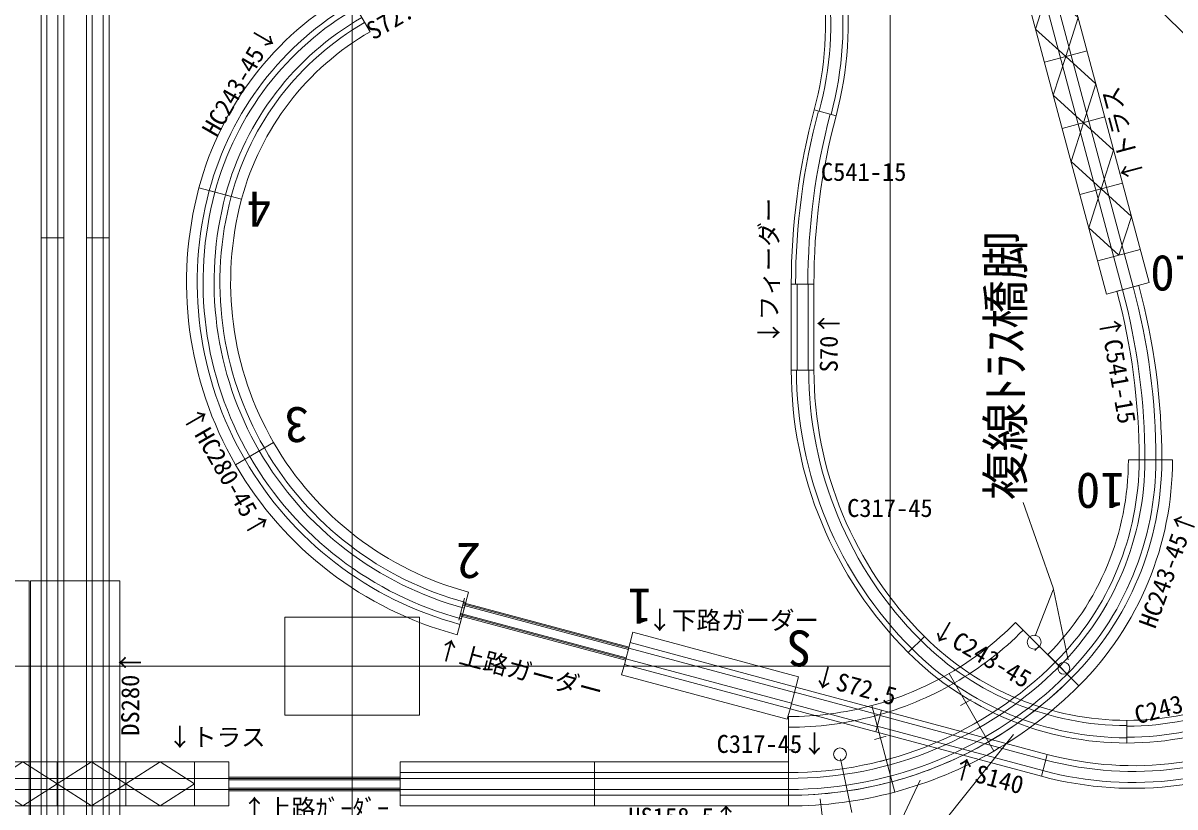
# Model space of a CAD drawing. Units: millimetres, scale not verified. Extents: x -18812 to 36437, y -7239 to 15759.
# Drawn here: x 3951 to 4891, y -941 to -301 of the extents above; entities that cross this region are included whole.
import ezdxf
from ezdxf.enums import TextEntityAlignment as Align

# ---------------------------------------------------------------- set-up
doc = ezdxf.new("R2010")
doc.units = ezdxf.units.MM
doc.header["$LTSCALE"] = 8
for name, color, linetype, lineweight in [('0-0', 7, 'Continuous', 9), ('0-2', 7, 'Continuous', 9), ('0-7', 4, 'Continuous', 9), ('0-A', 7, 'Continuous', 9)]:
    doc.layers.add(name, color=color, linetype=linetype, lineweight=lineweight)
doc.styles.add('ＭＳ ゴシック', font='')
doc.styles.get('ＭＳ ゴシック').set_extended_font_data('MS Gothic')

msp = doc.modelspace()

# ---------------------------------------------------------------- linework, layer by layer
at = {"layer": '0-0', "color": 2}
for p, q in [((3970.208, -196.478), (3970.208, -476.478)), ((3979.208, -196.478), (3979.208, -476.478)), ((4016.208, -196.478), (4016.208, -476.478)), ((3970.208, -476.478), (3970.208, -756.478)), ((3979.208, -476.478), (3979.208, -756.478)), ((4016.208, -476.478), (4016.208, -756.478)), ((3970.208, -756.478), (3970.208, -1036.478)), ((3979.208, -756.478), (3979.208, -1036.478)), ((4007.208, -756.478), (4007.208, -1036.478)), ((4016.208, -756.478), (4016.208, -1036.478))]:
    msp.add_line(p, q, dxfattribs=at)
at = {"layer": '0-0'}
for p, q in [((3983.958, -196.478), (3983.958, -476.478)), ((4002.458, -196.478), (4002.458, -476.478)), ((4020.958, -196.478), (4020.958, -476.478)), ((3983.958, -476.478), (3965.458, -476.478)), ((3965.458, -476.478), (3965.458, -756.478)), ((3983.958, -476.478), (3983.958, -756.478)), ((4020.958, -476.478), (4002.458, -476.478)), ((4002.458, -476.478), (4002.458, -756.478)), ((4020.958, -476.478), (4002.458, -476.478)), ((4020.958, -476.478), (4020.958, -756.478)), ((4029.708, -756.478), (3956.708, -756.478)), ((3983.958, -756.478), (3965.458, -756.478)), ((3965.458, -756.478), (3965.458, -1036.478)), ((3983.958, -756.478), (3983.958, -1036.478)), ((4020.958, -756.478), (4002.458, -756.478)), ((4002.458, -756.478), (4002.458, -1036.478)), ((4020.958, -756.478), (4020.958, -1036.478))]:
    msp.add_line(p, q, dxfattribs=at)
at = {"layer": '0-0', "color": 3}
for p, q in [((3956.708, -756.478), (3956.708, -1036.478)), ((4029.708, -756.478), (4029.708, -1036.478))]:
    msp.add_line(p, q, dxfattribs=at)
at = {"layer": '0-0', "color": 2}
msp.add_lwpolyline([(4007.208, 83.522), (4007.208, -196.478), (4007.208, -476.478), (4007.208, -756.478)], dxfattribs=at)
at = {"layer": '0-0'}
msp.add_lwpolyline([(3983.958, -196.478), (3965.458, -196.478), (3965.458, -476.478)], dxfattribs=at)
at = {"layer": '0-2', "color": 4}
for p, q in [((4869.987, -512.992), (4797.517, -242.533)), ((4784.485, -332.988), (4819.258, -323.67)), ((4798.979, -387.08), (4833.752, -377.762)), ((4813.472, -441.171), (4848.246, -431.854)), ((4827.966, -495.263), (4862.74, -485.946)), ((4444.879, -812.521), (4309.649, -776.286)), ((4445.396, -810.589), (4310.167, -774.354)), ((4442.549, -821.214), (4307.32, -784.979)), ((4443.067, -819.282), (4307.837, -783.047)), ((4448.632, -798.515), (4446.367, -806.967)), ((4448.632, -798.515), (4583.861, -834.749)), ((4760.97, -790.608), (4812.589, -842.226)), ((4780.239, -809.876), (4776.703, -813.412)), ((4441.579, -824.836), (4439.314, -833.288)), ((4793.32, -822.958), (4789.785, -826.493)), ((4574.544, -869.523), (4439.314, -833.288)), ((4583.861, -834.749), (4581.596, -843.201)), ((4706.708, -832.244), (4743.208, -895.464)), ((4743.208, -895.464), (4706.708, -832.244)), ((4720.333, -855.844), (4724.663, -853.344)), ((4576.808, -861.071), (4574.544, -869.523)), ((4643.519, -858.418), (4662.412, -928.931)), ((4662.412, -928.931), (4643.519, -858.418)), ((4720.333, -855.844), (4716.003, -858.344)), ((4575.708, -940.346), (4575.708, -867.346)), ((4729.583, -871.865), (4725.253, -874.365)), ((4729.583, -871.865), (4733.913, -869.365)), ((4650.572, -884.74), (4655.401, -883.446)), ((4650.572, -884.74), (4645.742, -886.034)), ((4575.708, -894.596), (4580.708, -894.596)), ((4655.36, -902.609), (4650.53, -903.903)), ((4655.36, -902.609), (4660.189, -901.315)), ((3978.708, -904.346), (3978.708, -940.346)), ((4034.708, -904.346), (4034.708, -940.346)), ((4090.708, -904.346), (4090.708, -940.346)), ((4118.708, -940.346), (4118.708, -904.346)), ((4258.708, -940.346), (4258.708, -904.346)), ((4118.708, -916.846), (4258.708, -916.846)), ((4118.708, -918.846), (4258.708, -918.846)), ((4575.708, -913.096), (4580.708, -913.096)), ((4118.708, -925.846), (4258.708, -925.846)), ((4118.708, -927.846), (4258.708, -927.846)), ((3838.708, -940.346), (4118.708, -940.346))]:
    msp.add_line(p, q, dxfattribs=at)
at = {"layer": '0-2', "color": 2}
for p, q in [((4848.253, -518.815), (4775.784, -248.356)), ((4856.947, -516.486), (4784.477, -246.027)), ((4582.58, -584.35), (4582.58, -514.35)), ((4591.58, -584.35), (4591.58, -514.35)), ((4445.137, -811.555), (4309.908, -775.32)), ((4442.808, -820.248), (4307.578, -784.013)), ((4445.137, -811.555), (4580.367, -847.789)), ((4442.808, -820.248), (4578.038, -856.483)), ((4580.497, -847.306), (4650.526, -866.071)), ((4577.908, -856.966), (4647.938, -875.73)), ((4650.397, -866.554), (4785.626, -902.788)), ((4648.067, -875.247), (4783.297, -911.482)), ((3838.708, -917.846), (4118.708, -917.846)), ((4118.708, -917.846), (4258.708, -917.846)), ((4258.708, -917.846), (4417.208, -917.846)), ((4417.208, -917.846), (4575.708, -917.846)), ((3838.708, -926.846), (4118.708, -926.846)), ((4118.708, -926.846), (4258.708, -926.846)), ((4258.708, -926.846), (4417.208, -926.846)), ((4417.208, -926.846), (4575.708, -926.846))]:
    msp.add_line(p, q, dxfattribs=at)
at = {"layer": '0-2'}
for p, q in [((4954.621, -366.084), (4855.626, -267.089)), ((4233.967, -308.224), (4215.967, -277.047)), ((4596.58, -371.935), (4614.449, -376.723)), ((4596.58, -371.935), (4614.449, -376.723)), ((4129.133, -444.845), (4094.36, -435.528)), ((4129.133, -444.845), (4094.36, -435.528)), ((4102.812, -437.792), (4120.681, -442.58)), ((4577.83, -514.35), (4596.33, -514.35)), ((4577.83, -584.35), (4577.83, -514.35)), ((4577.83, -514.35), (4596.33, -514.35)), ((4596.33, -514.35), (4577.83, -514.351)), ((4577.83, -514.35), (4596.33, -514.35)), ((4596.33, -584.35), (4596.33, -514.35)), ((4843.665, -520.045), (4861.535, -515.256)), ((4843.665, -520.045), (4861.535, -515.256)), ((4577.83, -584.35), (4596.33, -584.35)), ((4596.33, -584.35), (4577.83, -584.35)), ((4596.33, -584.35), (4577.83, -584.35)), ((4596.33, -584.35), (4577.83, -584.35)), ((4577.83, -584.35), (4596.33, -584.35)), ((4155.307, -643.656), (4124.13, -661.656)), ((4155.307, -643.656), (4124.13, -661.656)), ((4853.034, -657.672), (4889.034, -657.672)), ((4853.034, -657.672), (4889.034, -657.672)), ((4880.284, -657.672), (4861.784, -657.672)), ((4314.395, -765.728), (4305.078, -800.501)), ((4306.349, -788.602), (4311.137, -770.732)), ((4307.342, -792.049), (4312.131, -774.18)), ((4441.579, -824.836), (4446.367, -806.967)), ((4441.579, -824.836), (4446.367, -806.967)), ((4441.579, -824.836), (4446.367, -806.967)), ((4446.367, -806.967), (4441.579, -824.836)), ((4446.367, -806.967), (4581.596, -843.201)), ((4686.468, -801.962), (4673.386, -815.044)), ((4787.133, -816.771), (4812.589, -842.226)), ((4787.133, -816.771), (4812.589, -842.226)), ((4441.579, -824.836), (4576.808, -861.071)), ((4576.808, -861.071), (4581.596, -843.201)), ((4576.808, -861.071), (4581.596, -843.201)), ((4576.808, -861.071), (4581.596, -843.201)), ((4576.808, -861.071), (4581.596, -843.201)), ((4581.596, -843.201), (4576.808, -861.071)), ((4651.626, -861.966), (4581.596, -843.201)), ((4646.838, -879.835), (4576.808, -861.071)), ((4651.626, -861.966), (4646.838, -879.835)), ((4851.753, -870.426), (4851.754, -888.926)), ((4851.754, -870.426), (4851.754, -888.926)), ((4646.838, -879.835), (4782.068, -916.07)), ((4786.856, -898.2), (4782.068, -916.07)), ((4786.856, -898.2), (4782.068, -916.07)), ((4786.856, -898.2), (4782.068, -916.07)), ((4786.856, -898.2), (4782.068, -916.07)), ((4258.708, -904.346), (4258.708, -940.346)), ((4258.708, -904.346), (4258.708, -940.346)), ((4258.708, -940.346), (4258.708, -904.347)), ((4417.208, -904.346), (4417.208, -940.346)), ((4575.708, -904.346), (4575.708, -940.346)), ((4575.708, -904.346), (4575.708, -940.346)), ((4575.708, -904.346), (4575.708, -940.346)), ((4575.708, -904.346), (4575.708, -940.346)), ((4575.708, -904.346), (4575.708, -940.346)), ((4575.708, -904.346), (4575.708, -940.346)), ((4575.708, -904.346), (4575.708, -940.346)), ((4575.708, -904.346), (4575.708, -940.346)), ((4575.708, -904.346), (4575.708, -940.346)), ((4118.708, -913.096), (4118.708, -931.596)), ((4118.708, -913.096), (4118.708, -931.596)), ((4258.708, -913.096), (4258.708, -931.596)), ((4258.708, -913.096), (4417.208, -913.096)), ((4258.708, -913.096), (4258.708, -931.596)), ((4258.708, -931.596), (4258.708, -913.096)), ((4258.708, -913.096), (4258.708, -931.596)), ((4417.208, -913.096), (4575.708, -913.096)), ((4258.708, -931.596), (4417.208, -931.596)), ((4417.208, -931.596), (4575.708, -931.596))]:
    msp.add_line(p, q, dxfattribs=at)
at = {"layer": '0-2', "color": 3}
for p, q in [((4776.929, -801.439), (4791.679, -763.745)), ((4618.108, -901.884), (4627.187, -945.678)), ((4258.708, -904.346), (4417.208, -904.346)), ((4417.208, -904.346), (4575.708, -904.346)), ((4258.708, -940.346), (4417.208, -940.346)), ((4417.208, -940.346), (4575.708, -940.346))]:
    msp.add_line(p, q, dxfattribs=at)
at = {"layer": '0-2', "color": 5}
msp.add_line((4616.77, -1060.428), (4759.223, -882.017), dxfattribs=at)
at = {"layer": '0-2', "color": 4}
for points in [[(4762.744, -251.85), (4835.213, -522.309), (4869.987, -512.992)], [(4118.708, -904.346), (3838.708, -904.346), (3838.708, -940.346)]]:
    msp.add_lwpolyline(points, dxfattribs=at)
for points in [[(4845.353, -490.605), (4820.719, -468.217), (4830.859, -436.513), (4806.225, -414.126), (4816.365, -382.421), (4791.732, -360.034), (4801.871, -328.329), (4777.238, -305.942), (4787.377, -274.237), (4812.011, -296.624), (4801.871, -328.329), (4826.505, -350.716), (4816.365, -382.421), (4840.999, -404.808), (4830.859, -436.513), (4855.493, -458.9)], [(3866.708, -922.346), (3894.708, -904.346), (3922.708, -922.346), (3950.708, -904.346), (3978.708, -922.346), (4006.708, -904.346), (4034.708, -922.346), (4062.708, -904.346), (4090.708, -922.346), (4062.708, -940.346), (4034.708, -922.346), (4006.708, -940.346), (3978.708, -922.346), (3950.708, -940.346), (3922.708, -922.346), (3894.708, -940.346)]]:
    msp.add_lwpolyline(points, close=True, dxfattribs=at)
at = {"layer": '0-2', "color": 3}
msp.add_lwpolyline([(4803.971, -821.105), (4791.679, -762.106), (4767.096, -692.453)], dxfattribs=at)
at = {"layer": '0-2'}
for points in [[(4651.626, -861.966), (4646.838, -879.835), (4651.626, -861.966)], [(4651.626, -861.966), (4786.856, -898.2), (4782.068, -916.07)], [(4118.708, -931.596), (4118.708, -913.096), (4118.708, -931.596)]]:
    msp.add_lwpolyline(points, dxfattribs=at)
at = {"layer": '0-2', "color": 5}
msp.add_lwpolyline([(4601.557, -934.572), (4616.77, -1060.428), (4683.156, -919.359)], dxfattribs=at)
at = {"layer": '0-2', "color": 3}
for centre, radius in [((4776.098, -806.559), 5.652), ((4800.331, -827.884), 4.847), ((4617.574, -898.146), 5.26)]:
    msp.add_circle(centre, radius, dxfattribs=at)
at = {"layer": '0-2', "color": 2}
for centre, radius, start, end in [((4335.055, -301.86), 285, 345.00005, 30), ((4335.055, -301.86), 275, 345, 30), ((5159.151, -161.554), 284.5, 195, 225), ((4346.467, -503.079), 247.5, 120, 165), ((4346.467, -503.079), 238.5, 120, 165), ((5128.08, -514.35), 546.686, 165, 180), ((5128.08, -514.35), 536.686, 165, 180), ((4382.206, -512.656), 284.5, 165, 210), ((4382.206, -512.656), 275.5, 165, 210), ((4330.034, -657.672), 545.5, 0, 15), ((4330.034, -657.672), 536.5, 0, 15), ((4904.08, -584.35), 322, 180.00002, 225), ((4904.08, -584.35), 312, 179.99998, 225), ((4382.206, -512.656), 284.5, 210, 255), ((4382.206, -512.656), 275.5, 210, 255), ((4628.034, -657.672), 238.5, 315, 0), ((4628.034, -657.672), 247.5, 315, 0), ((4851.754, -636.676), 238, 225.00012, 270), ((4851.754, -636.676), 238.5, 270, 315), ((4851.754, -636.676), 248, 225.00009, 270), ((4851.754, -636.676), 247.5, 270, 315), ((4575.708, -605.346), 312.5, 270, 315), ((4575.708, -605.346), 321.5, 270, 315), ((4856.931, -636.676), 284.5, 255, 300), ((4856.931, -636.676), 275.5, 255, 300)]:
    msp.add_arc(centre, radius, start, end, dxfattribs=at)
at = {"layer": '0-2'}
for centre, radius, start, end in [((4335.055, -301.86), 289.25, 345.00005, 30), ((4335.055, -301.86), 270.75, 344.99998, 30), ((4346.467, -503.079), 252.25, 120, 165), ((4346.467, -503.079), 233.75, 120, 165), ((5128.08, -514.35), 550.25, 165, 180.00005), ((5128.08, -514.35), 531.75, 165, 179.99998), ((4382.206, -512.656), 289.25, 165, 210), ((4382.206, -512.656), 270.75, 165, 210), ((4330.034, -657.672), 550.25, 0, 15), ((4330.034, -657.672), 531.75, 0, 15), ((4904.08, -584.35), 326.25, 180, 225), ((4904.08, -584.35), 307.75, 180, 225), ((4382.206, -512.656), 270.75, 210, 255), ((4382.206, -512.656), 289.25, 210, 255), ((4628.034, -657.672), 233.75, 315, 0), ((4628.034, -657.672), 252.25, 315, 0), ((4851.754, -636.676), 233.75, 225.00009, 270), ((4851.754, -636.676), 233.75, 270, 315), ((4851.754, -636.676), 252.25, 225.00011, 270), ((4851.754, -636.676), 252.25, 270, 315), ((4575.708, -605.346), 307.75, 270, 315), ((4575.708, -605.346), 326.25, 270, 315), ((4856.931, -636.676), 270.75, 255, 300), ((4856.931, -636.676), 289.25, 255, 300)]:
    msp.add_arc(centre, radius, start, end, dxfattribs=at)
at = {"layer": '0-2', "color": 3}
for centre, radius, start, end in [((4346.467, -503.079), 261, 120, 165), ((4346.467, -503.079), 225, 120, 165), ((4382.206, -512.656), 298, 165, 210), ((4382.206, -512.656), 262, 165, 210), ((4382.206, -512.656), 262, 210, 255), ((4628.034, -657.672), 225, 315, 0), ((4628.034, -657.672), 261, 315, 0), ((4382.206, -512.656), 298, 210, 255), ((4575.708, -605.346), 262, 300, 315), ((4575.708, -605.346), 262, 285, 300), ((4575.708, -605.346), 335, 300, 315), ((4575.708, -605.346), 262, 270, 285), ((4575.708, -605.346), 335, 285, 300), ((4575.708, -605.346), 335, 270, 285)]:
    msp.add_arc(centre, radius, start, end, dxfattribs=at)
at = {"layer": '0-2', "color": 4}
for radius, start, end in [(270.75, 300, 315), (326.25, 300, 315), (270.75, 285, 300), (270.75, 270, 285), (326.25, 285, 300), (326.25, 270, 285)]:
    msp.add_arc((4575.708, -605.346), radius, start, end, dxfattribs=at)
at = {"layer": '0-7', "color": 6}
for p, q in [((4219.481, -3232.074), (4219.481, 977.926)), ((4658.481, -2630.074), (4658.481, 977.926)), ((3309.481, -826.074), (4658.481, -826.074))]:
    msp.add_line(p, q, dxfattribs=at)
at = {"layer": '0-7'}
for p, q in [((4164.481, -866.074), (4164.481, -786.074)), ((4219.481, -786.074), (4164.481, -786.074)), ((4219.481, -786.074), (4274.481, -786.074)), ((4274.481, -866.074), (4274.481, -786.074)), ((4219.481, -866.074), (4164.481, -866.074)), ((4219.481, -866.074), (4274.481, -866.074))]:
    msp.add_line(p, q, dxfattribs=at)
at = {"layer": '0-A'}
msp.add_line((3955.708, -756.478), (3882.708, -756.478), dxfattribs=at)
at = {"layer": '0-A', "color": 3}
msp.add_line((3955.708, -756.478), (3955.708, -1036.478), dxfattribs=at)

# ---------------------------------------------------------------- texts
at = {"layer": '0-0', "color": 3, "style": 'ＭＳ ゴシック'}
msp.add_text('DS280↑', height=14.66, rotation=90, dxfattribs=at).set_placement((4049.958, -882.995), align=Align.BOTTOM_LEFT)
at = {"layer": '0-2', "style": 'ＭＳ ゴシック'}
for s, rotation, p in [('S72.5↑', 30, (4238.732, -319.088)), ('HC243-45↓', 60, (4112.538, -397.208)), ('↑HC280-45↑', 300, (4076.483, -621.953)), ('HC243-45↑', 70, (4879.002, -797.826)), ('↓C243-45', 330, (4688.2, -803.601)), ('↓S72.5', 345, (4592.825, -844.536)), ('↑S140', 345, (4706.225, -919.628))]:
    msp.add_text(s, height=14.66, rotation=rotation, dxfattribs=at).set_placement(p, align=Align.BOTTOM_LEFT)
at = {"layer": '0-2', "color": 3, "style": 'ＭＳ ゴシック'}
for s, height, rotation, p in [('↑トラス', 14.66, 105, (4869.563, -427.767)), ('4', 29.33, 180, (4153.305, -429.981)), ('↓フィーダー', 14.66, 90, (4571.393, -563.628)), ('複線ﾄﾗｽ橋脚', 29.33, 90, (4776.11, -690.814)), ('10', 29.33, 180, (4910.779, -482.122)), ('S70↑', 14.66, 90, (4620.153, -586.218)), ('↑C541-15', 14.66, 280, (4825.11, -541.669)), ('3', 29.33, 180, (4183.694, -605.915)), ('10', 29.33, 180, (4850.002, -659.655)), ('2', 29.33, 180, (4324.478, -716.864)), ('1', 29.33, 180, (4464.151, -754.11)), ('S', 29.33, 180, (4594.512, -788.253)), ('↑上路ガーダー', 14.66, 345, (4285.465, -822.46)), ('C243-45↓', 14.66, 15, (4861.481, -877.926))]:
    msp.add_text(s, height=height, rotation=rotation, dxfattribs=at).set_placement(p, align=Align.BOTTOM_LEFT)
at = {"layer": '0-2', "style": 'ＭＳ ゴシック'}
for s, p in [('C541-15', (4602.033, -434.333)), ('C317-45', (4623.427, -708.757))]:
    msp.add_text(s, height=14.66, dxfattribs=at).set_placement(p, align=Align.BOTTOM_LEFT)
at = {"layer": '0-2', "color": 3, "style": 'ＭＳ ゴシック'}
for s, p in [('↓下路ガーダー', (4460.487, -800.418)), ('↓トラス', (4068.812, -895.847)), ('C317-45↓', (4516.911, -901.411)), ('↑上路ｶﾞｰﾀﾞｰ', (4129.666, -953.935)), ('HS158.5↑', (4444.828, -960.823))]:
    msp.add_text(s, height=14.66, dxfattribs=at).set_placement(p, align=Align.BOTTOM_LEFT)

doc.saveas('drawing.dxf')
